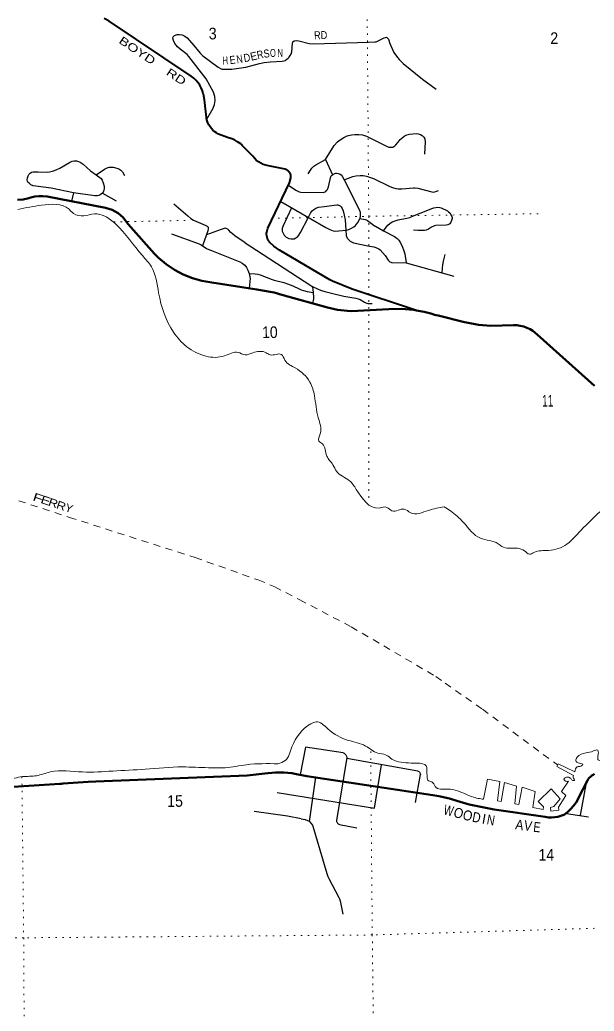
# Model space of a CAD drawing. Header units: feet. Extents: x -3 to 248627, y 0 to 184934.
# Drawn here: x 229770 to 238376, y 121073 to 135942 of the extents above; entities that cross this region are included whole.
import ezdxf
from ezdxf.enums import TextEntityAlignment as Align

# ---------------------------------------------------------------- set-up
doc = ezdxf.new("R2010")
doc.units = ezdxf.units.FT
doc.header["$LTSCALE"] = 70
doc.linetypes.add('DOTTED', pattern=[1.5, 0.3, -1.2])
doc.linetypes.add('SHORT_DASHED', pattern=[2.7, 1.5, -1.2])
for name, color, linetype, lineweight in [('16', 7, 'Continuous', 25), ('20', 7, 'Continuous', 70), ('23', 7, 'Continuous', 70), ('26', 7, 'Continuous', 40), ('27', 7, 'Continuous', 35), ('29', 7, 'Continuous', 25), ('30', 7, 'Continuous', 35), ('33', 7, 'SHORT_DASHED', 13), ('39', 7, 'Continuous', 13), ('7', 7, 'DOTTED', 13)]:
    doc.layers.add(name, color=color, linetype=linetype, lineweight=lineweight)

msp = doc.modelspace()

# ---------------------------------------------------------------- linework, layer by layer
at = {"layer": '20'}
msp.add_lwpolyline([(229436.48, 124423.03), (230367.67, 124482.67), (230392.67, 124484.27), (230417.67, 124486.1), (230791.78, 124513.53), (230908, 124516.08), (233175.3, 124610.09), (233486.8, 124641.45), (233605.54, 124654.04), (233724.95, 124654.15), (233843.71, 124641.78), (233915.78, 124628.04), (234072.05, 124599.15), (235957.97, 124314.5), (236051.2, 124297.44), (236211.1, 124261.67), (236316.61, 124228.11), (236501.14, 124174.7), (236879.26, 124096.71), (237644.37, 123985.59), (237691.22, 123978.89), (237738.51, 123977.12), (237785.72, 123980.3), (237832.35, 123988.4), (237877.87, 124001.32), (237921.79, 124018.94), (237933.55, 124024.59), (237983.21, 124062.71), (238028.61, 124105.81), (238069.26, 124153.42), (238104.71, 124205.02), (238134.57, 124260.04), (238139.85, 124271.41), (238274.5, 124531.25), (238287.68, 124552.28), (238302.99, 124571.82), (238320.25, 124589.65), (238339.29, 124605.57), (238359.88, 124619.42), (238381.81, 124631.04)], dxfattribs=at)
at = {"layer": '23'}
for points in [[(235712.18, 131583.06), (235672.74, 131590.18), (235486.58, 131605.29), (235299.86, 131600.86), (234741.11, 131573.75), (234679.72, 131576.1), (234528.05, 131593.1), (234378.99, 131625.86), (233697.46, 131818.73), (233581.82, 131850.26), (233374.44, 131888.87), (233322.06, 131897.35), (232644.84, 132000.83), (232498.28, 132026.41), (232355.2, 132067.16), (232217.17, 132122.64), (232085.69, 132192.25), (231962.2, 132275.22), (231848.07, 132370.65), (231787.89, 132429.99), (231395.86, 132879.06), (231311.47, 132979.75), (231281.54, 133008.4), (231241.52, 133040.02), (231198.41, 133067.28), (231152.68, 133089.89), (231104.85, 133107.6), (231055.42, 133120.2), (230181.31, 133289.66), (230175.48, 133290.58), (230115.69, 133296.49), (230055.6, 133296.11), (229995.89, 133289.45), (229937.2, 133276.59), (229903.44, 133266.7), (229820.91, 133249.03), (229737, 133240.09)], [(238383.18, 130453.56), (237524.57, 131223.51), (237457.17, 131276.07), (237416.1, 131301.27), (237369.37, 131323.8), (237320.55, 131341.32), (237270.16, 131353.64), (237218.76, 131360.63), (237166.91, 131362.2), (236829.98, 131353.17), (236645.17, 131367.74), (236462.9, 131401.54), (236433.36, 131408.9), (236036.43, 131505.75), (236011.22, 131511.9), (235986.43, 131519.15), (235956.56, 131527.87), (235931.13, 131535.31), (235906.56, 131541.77), (235831.08, 131561.62), (235712.18, 131583.06)]]:
    msp.add_lwpolyline(points, dxfattribs=at)
at = {"layer": '26'}
msp.add_lwpolyline([(235712.18, 131583.06), (235683.44, 131592.55), (234750.59, 131900.26), (234457.22, 132021.82), (234413.16, 132043.27), (233663.34, 132484.86), (233577.42, 132547.86), (233516.29, 132602.02), (233509.55, 132609.94), (233497.93, 132626.04), (233488.04, 132643.27), (233480.02, 132661.44), (233473.93, 132680.35), (233469.86, 132699.79), (233467.84, 132719.55), (233467.9, 132739.41), (233470.03, 132759.16), (233474.22, 132778.58), (233480.41, 132797.45), (233488.54, 132815.57), (233808.76, 133495.45), (233832.37, 133569.91), (233833.21, 133579.99), (233833.07, 133592.42), (233831.62, 133604.76), (233828.9, 133616.89), (233824.92, 133628.67), (233819.73, 133639.96), (233813.39, 133650.65), (233805.97, 133660.62), (233797.55, 133669.76), (233788.21, 133677.97), (233778.07, 133685.16), (233767.24, 133691.25), (233755.83, 133696.17), (233743.96, 133699.87), (233496.05, 133750.46), (233456.34, 133760.26), (233417.86, 133774.15), (233381.05, 133791.99), (233346.31, 133813.58), (233314.01, 133838.68), (233284.51, 133867.02), (233260.97, 133894.6), (233103.53, 134057.67), (233089.74, 134071.39), (233079.46, 134079.73), (233034.04, 134111.9), (232985.51, 134139.15), (232934.4, 134161.18), (232881.26, 134177.74), (232747.64, 134228.41), (232717.8, 134244.51), (232689.81, 134263.64), (232663.97, 134285.59), (232640.57, 134310.12), (232619.86, 134336.96), (232602.07, 134365.82), (232587.39, 134396.38), (232575.99, 134428.3), (232567.99, 134461.25), (232565.37, 134477.42), (232537.59, 134740.91), (232520.77, 134826.02), (232519.22, 134832.71), (232506.05, 134877.17), (232488.31, 134920.02), (232466.19, 134960.77), (232439.93, 134998.99), (232409.81, 135034.26), (232376.18, 135066.18), (232339.39, 135094.41), (231109.93, 135921.09), (231106.87, 135923.05), (231035.91, 135963)], dxfattribs=at)
at = {"layer": '29'}
for p, q in [((234349.71, 133846.22), (234455.47, 133617.49)), ((230573.15, 133344.78), (230544.65, 133222.02)), ((231010, 133343.06), (231211.5, 133229.2)), ((235560.8, 132295.41), (236272.89, 132096.23)), ((234668.46, 124876.15), (234515.51, 123932.6)), ((235732.84, 124674.96), (234668.66, 124862.03)), ((235701.67, 124203.84), (235772.35, 124623.55)), ((234109.89, 123915.27), (234207.66, 124580.41)), ((238249.41, 124474.61), (238165.42, 124011.62)), ((237960.99, 124039.29), (238294.15, 123989.77)), ((234561.45, 123870.42), (234818.66, 123821.8))]:
    msp.add_line(p, q, dxfattribs=at)
for points in [[(232572.29, 134449.35), (232669.35, 134614.78), (232688.59, 134669.13), (232696.51, 134732.54), (232693.11, 134789.17), (232673.88, 134854.84), (232560.71, 135054.14), (232302.71, 135391.59), (232275.54, 135421.02), (232171.44, 135502.56), (232130.7, 135536.54), (232092.22, 135584.09), (232071.85, 135629.38), (232062.8, 135665.63), (232067.33, 135688.26), (232087.7, 135708.66), (232126.17, 135719.97), (232164.65, 135719.98), (232203.12, 135715.44), (232243.86, 135697.33), (232275.54, 135670.15), (232375.13, 135556.91), (232470.18, 135439.14), (232510.92, 135400.65), (232741.77, 135230.79), (232775.72, 135210.41), (232798.96, 135201.68), (232823.25, 135199.08), (232945.46, 135203.61), (233158.21, 135230.79), (233361.9, 135285.14), (233433.2, 135301.01), (233524.86, 135312.32), (233701.39, 135321.38), (233726.13, 135326.74), (233747.47, 135332.84), (233771.86, 135349.11), (233791.92, 135366.67), (233804.37, 135382.54), (233822.48, 135407.45), (233835.87, 135427.4), (233846.24, 135461.79), (233855.29, 135593.14), (233863.22, 135613.54), (233882.45, 135624.85), (233913.01, 135629.39), (233950.35, 135624.85), (234104.25, 135584.09), (234168.75, 135579.57), (234995.96, 135606.73), (235089.9, 135611.29), (235109.7, 135613.55), (235131.76, 135620.32), (235231.34, 135670.15), (235248.89, 135678.1), (235263.61, 135679.23), (235275.48, 135672.44), (235281.13, 135665.62), (235293.59, 135649.79), (235312.82, 135588.62), (235375.07, 135450.49), (235412.4, 135398.38), (235454.28, 135346.31), (235516.51, 135285.14), (235806.21, 135049.61), (236008.82, 134899.09)], [(234349.71, 133846.22), (234482.86, 134056.56), (234532.65, 134110.91), (234568.86, 134142.62), (234623.18, 134176.59), (234677.5, 134201.5), (234740.88, 134217.36), (234790.67, 134221.89), (234849.51, 134221.89), (234906.1, 134215.09), (234964.94, 134196.97), (235265.96, 134045.23), (235297.65, 134033.91), (235331.6, 134029.38), (235358.76, 134033.91), (235374.04, 134040.7), (235390.44, 134049.76), (235405.73, 134065.61), (235440.23, 134108.65), (235469.1, 134144.88), (235496.82, 134167.53), (235531.34, 134194.7), (235571.51, 134215.09), (235610.56, 134226.41), (235707.3, 134235.47), (235740.7, 134233.2), (235775.78, 134220.75), (235799.54, 134204.9), (235822.73, 134181.12), (235836.89, 134155.07), (235843.1, 134113.18), (235833.48, 133924.62)], [(230573.15, 133344.78), (230237.5, 133414.49), (229968.17, 133452.99), (229934.8, 133465.45), (229913.85, 133484.7), (229891.79, 133508.48), (229886.14, 133520.94), (229882.17, 133543.58), (229882.74, 133574.16), (229893.48, 133602.46), (229905.37, 133621.72), (229922.91, 133640.96), (229944.98, 133656.82), (229970.44, 133663.61), (230045.12, 133663.61), (230185.45, 133659.08), (230216.57, 133662.49), (230258.44, 133670.41), (230290.13, 133681.74), (230325.77, 133695.32), (230368.21, 133715.71), (230513.62, 133804.03), (230553.8, 133819.89), (230586.04, 133824.41), (230619.43, 133824.42), (230649.41, 133817.62), (230673.75, 133805.17), (230717.31, 133774.59), (230828.21, 133677.2), (230913.77, 133615.97)], [(234092.88, 133632.73), (234123.55, 133687.4), (234147.88, 133719.11), (234173.34, 133745.16), (234206.73, 133768.94), (234349.71, 133846.22)], [(230913.77, 133615.97), (231036.99, 133699.84), (231079.43, 133721.36), (231109.41, 133731.54), (231138.28, 133733.82), (231170.52, 133729.28), (231222.02, 133716.83), (231252, 133704.36), (231281.99, 133686.26), (231306.32, 133661.33), (231337.02, 133606.1)], [(230913.77, 133615.97), (230988.9, 133563.96), (231005.32, 133536.79), (231018.33, 133498.29), (231032.48, 133446.2), (231034.17, 133407.7), (231029.08, 133386.19), (231017.77, 133359.01), (231010, 133343.06)], [(233796.78, 133463.16), (233906.31, 133388.46), (233937.43, 133371.48), (233956.67, 133363.55), (233983.26, 133359.02), (234315.96, 133352.22), (234331.25, 133354.49), (234343.7, 133360.15), (234356.14, 133368.08), (234368.02, 133379.4), (234379.91, 133397.52), (234397.44, 133436.02), (234431.39, 133590.03), (234435.36, 133601.36), (234442.71, 133608.14), (234455.47, 133617.49)], [(234455.47, 133617.49), (234492.51, 133637.6), (234504.39, 133641), (234516.84, 133642.14), (234542.31, 133637.6), (234568.9, 133628.55), (234583.05, 133617.22), (234600.59, 133596.84), (234632.52, 133544.12)], [(234632.52, 133544.12), (234758.76, 133593.47), (234804.02, 133602.53), (234869.66, 133607.06), (234914.93, 133607.06), (234966.98, 133598), (235071.1, 133559.5), (235313.27, 133439.47), (235354.01, 133425.88), (235406.07, 133412.29), (235440.02, 133407.76), (235492.07, 133405.49), (235670.88, 133423.61), (235688.98, 133423.61), (235734.25, 133416.82), (235942.48, 133360.2), (235969.64, 133357.93), (236005.85, 133364.73), (236044.81, 133381.31)], [(234632.52, 133544.12), (234854.64, 133098.58), (234868.23, 133055.56), (234870.49, 133026.1), (234870.49, 132997.8), (234864.89, 132959.96)], [(231010, 133343.06), (230973.06, 133314.84), (230954.4, 133306.92), (230930.06, 133301.25), (230912.53, 133300.13), (230891.58, 133301.25), (230573.15, 133344.78)], [(232078.55, 133181.53), (232287.46, 133000.07), (232334.42, 132961.57), (232373.46, 132938.92), (232547.74, 132864.18), (232576.59, 132848.33), (232583.38, 132841.53), (232590.74, 132830.21), (232594.7, 132822.28), (232594.7, 132807.56), (232588.47, 132775.86), (232509.26, 132553.91)], [(233681.84, 133215.31), (234355.02, 132826.79), (234417.83, 132796.22), (234465.92, 132779.23), (234500.44, 132773.57), (234551.93, 132774.7), (234656.39, 132785.34)], [(233843.17, 133120.48), (233709.4, 132841.53), (233700.91, 132810.96), (233702.61, 132773.59), (233714.49, 132741.88), (233732.04, 132712.44), (233762.02, 132684.13), (233802.2, 132662.61), (233837.84, 132654.69), (233879.15, 132658.08), (233908.01, 132669.41), (233935.74, 132692.05), (233953.27, 132713.57), (233974.21, 132750.94), (234091.9, 132972.89)], [(234091.9, 132972.89), (234130.38, 133052.17), (234150.75, 133075.95), (234176.78, 133098.6), (234205.07, 133116.72), (234245.81, 133130.3), (234328.42, 133143.89), (234518.54, 133164.28), (234534.38, 133164.28), (234547.96, 133160.88), (234568.33, 133150.69), (234586.44, 133135.97), (234601.15, 133113.32), (234615.86, 133075.95), (234631.71, 133010.27), (234643.02, 132941.19), (234656.39, 132785.34)], [(235221.1, 132778.42), (235284.98, 132861.93), (235313.85, 132889.11), (235348.36, 132909.49), (235381.75, 132923.08), (235441.15, 132941.2), (235570.16, 132966.11), (235612.61, 132978.57), (235681.07, 133004.62), (235859.87, 133077.09), (235944.19, 133111.06), (235975.3, 133120.12), (236032.46, 133130.31), (236064.71, 133128.05), (236082.82, 133123.52), (236086.2, 133122.39), (236179, 133077.09), (236195.98, 133063.5), (236211.83, 133045.38), (236242.37, 132993.29), (236248.04, 132976.3), (236246.91, 132962.72), (236240.11, 132929.88), (236225.41, 132894.77), (236215.22, 132883.45), (236206.16, 132877.79), (236185.8, 132867.59), (236156.36, 132861.93), (236003.6, 132857.4), (235982.09, 132852.87), (235941.35, 132832.49), (235893.82, 132803.05), (235859.88, 132788.32), (235832.71, 132782.66), (235737.65, 132782.66), (235668.53, 132788.99)], [(234656.39, 132785.34), (234679.24, 132789.43), (234701.87, 132797.35), (234742.61, 132816.6), (234776.56, 132835.85), (234801.46, 132857.37), (234817.3, 132874.36), (234842.2, 132907.2), (234864.89, 132959.96)], [(234864.89, 132959.96), (234943.78, 132945.73), (234960.18, 132941.2), (234977.73, 132932.14), (235039.4, 132889.11), (235086.93, 132852.87), (235098.82, 132844.94), (235221.1, 132778.42)], [(233147.52, 132598.49), (232991.35, 132703.37), (232954.57, 132730.54), (232932.5, 132753.19), (232897.99, 132793.96), (232887.23, 132803.02), (232864.04, 132812.08), (232847.06, 132814.34), (232832.92, 132812.08), (232785.39, 132798.49), (232569.07, 132717.69)], [(234656.39, 132785.34), (234661.14, 132704.52), (234674.15, 132668.29), (234692.82, 132645.64), (234718.29, 132621.86), (234749.4, 132604.87), (234769.21, 132596.95), (234984.79, 132550.52), (235075.32, 132534.66), (235106.44, 132526.74), (235126.81, 132517.68), (235148.32, 132506.35), (235170.38, 132489.37), (235242.81, 132405.57), (235290.34, 132335.36), (235305.05, 132320.65), (235314.39, 132313.28), (235327.4, 132307.05), (235337.59, 132303.66), (235351.45, 132301.39), (235560.8, 132295.41)], [(235221.1, 132778.42), (235385.69, 132689.81), (235423.05, 132662.63), (235449.06, 132635.45), (235475.1, 132595.82), (235505.65, 132533.53), (235521.5, 132492.77), (235537.33, 132429.35), (235560.8, 132295.41)], [(232042.73, 132731.35), (232458.9, 132581.08), (232486.63, 132567.48), (232509.26, 132553.91)], [(232509.26, 132553.91), (232563.01, 132515.4), (232578.29, 132506.33), (232639.96, 132481.43), (233065.46, 132313.83), (233102.81, 132292.31), (233140.15, 132259.48), (233166.18, 132226.63), (233187.68, 132189.27), (233207.96, 132137.04)], [(233147.52, 132598.49), (233215.92, 132551.09), (234129.15, 131955.66), (234145.05, 131946.6)], [(236097.81, 132146.36), (236101.49, 132215.32), (236108.28, 132265.15), (236119.6, 132319.5), (236144.5, 132422.55)], [(233207.96, 132137.04), (233219.36, 132062.44), (233217.67, 132017.14), (233206.8, 131918.06)], [(233207.96, 132137.04), (233295.76, 132131.51), (233335.37, 132125.85), (233373.84, 132114.53), (233463.24, 132079.42), (233552.64, 132048.85), (233583.19, 132038.66), (233724.65, 132003.55), (233783.49, 131984.3), (233862.71, 131951.46), (233954.37, 131906.17), (233984.93, 131892.58), (234018.88, 131880.12), (234076.59, 131865.4), (234164.22, 131852.51)], [(234145.05, 131946.6), (234150.71, 131937.88), (234155.24, 131925.42), (234159.76, 131895.98), (234164.29, 131851.81), (234168.82, 131778.21), (234168.82, 131758.96), (234164.29, 131732.91), (234155.24, 131691.01)], [(234145.05, 131946.6), (234249.17, 131898.24), (234290.47, 131882.39), (234342.52, 131866.53), (234441.54, 131843.89), (234627.13, 131796.33), (234805.93, 131766.88), (234841.58, 131758.96), (234871.57, 131746.5), (234934.94, 131708), (234957, 131695.54), (234984.73, 131687.62), (235047.78, 131684.93)], [(234616.23, 124945.89), (234050.98, 125034.06), (233972.36, 124622.31)], [(234616.23, 124945.89), (234628.22, 124941.68), (234638.4, 124932.62), (234653.12, 124915.63), (234663.3, 124897.51), (234668.46, 124876.15)], [(233624.32, 124350.57), (235083.47, 124117.45), (235191.06, 124769.22)], [(235732.84, 124674.96), (235740.46, 124672.71), (235748.38, 124667.62), (235760.26, 124655.72), (235769.88, 124639.87), (235772.35, 124623.55)], [(233987.55, 123959.5), (233782.52, 123998.03), (233279.87, 124065.21)], [(233987.55, 123959.5), (234045.91, 123945.64), (234080.43, 123933.19), (234104.2, 123920.73), (234132.49, 123893.55), (234154.56, 123864.1), (234161.92, 123847.11), (234369.6, 123139.29), (234387.72, 123090.6), (234399.03, 123062.27), (234550.69, 122779.14), (234559.18, 122758.77), (234568.8, 122727.05), (234611.8, 122527.72)], [(234515.51, 123932.6), (234516.18, 123919.59), (234519, 123911.1), (234529.19, 123894.67), (234541.64, 123881.08), (234550.13, 123875.42), (234561.45, 123870.42)]]:
    msp.add_lwpolyline(points, dxfattribs=at)
at = {"layer": '33'}
msp.add_lwpolyline([(216266.24, 134266.84), (217720.48, 133714.33), (218160.65, 133526.47), (220314.28, 132458.71), (220755.46, 132256.49), (221100.06, 132089.85), (223213.29, 131229.36), (225541.12, 130276.39), (226037.88, 130075.67), (227743.32, 129448.97), (229394.79, 128845.9), (230514.9, 128479.37), (232396.55, 127877.77), (233341.83, 127539.88), (233590.14, 127437.82), (233964.84, 127243.05), (234737.05, 126838.14), (236005.7, 126090.99), (236144.47, 125991.97), (236704.17, 125600.8), (237825.02, 124765.73)], dxfattribs=at)
at = {"layer": '39'}
for points in [[(238087.07, 124661.57), (237836.27, 124783.19), (237819.32, 124744.58), (238067.9, 124605.23)], [(236718.46, 124251.14), (236776.55, 124554.45), (236964.44, 124518.92), (236928.36, 124226.01), (236983.5, 124216.44), (237031.17, 124501.76), (237211.29, 124445.94), (237186.87, 124183.46), (237249.52, 124170.27), (237298.12, 124433.11), (237490.5, 124365.39), (237457.67, 124126.97), (237613.24, 124097.01), (237618.7, 124137.42), (237536.97, 124216.86), (237733.71, 124405.28), (237868.78, 124260.08), (237773.78, 124141.73), (237723.62, 124126.87), (237728.44, 124072.5), (237847.11, 124086.35), (237844.43, 124132.69), (237952.72, 124307.7), (237889.37, 124369.27), (237991.91, 124524.02)]]:
    msp.add_lwpolyline(points, dxfattribs=at)
for points in [[(229739.21, 133096.88), (229921.39, 133133.51), (230094.25, 133162.27), (230508.18, 133099.84), (230575.59, 133036.31), (230731.22, 133002.32), (230889.97, 133030.88), (231041.57, 132996.82), (231206.48, 132878.28), (231608.22, 132404.33), (231741.56, 132238.94), (231850, 131845.34), (232074.05, 131257.86), (232272.64, 131039), (232560.8, 130896.06), (232838.76, 130902.19), (233039.5, 130953.55), (233146.81, 130916.83), (233259.21, 130946.72), (233462.69, 130947.71), (233521.57, 130916.32), (233688.7, 130922.82), (233742.33, 130836.91), (233897.14, 130720.23), (234117.8, 130507.75), (234185.22, 130303.08), (234240.29, 129977.24), (234272.04, 129731.71), (234251.45, 129622.53), (234304.44, 129580.97), (234369.53, 129398.44), (234462.06, 129268.75), (234515.86, 129170.74), (234709.32, 129028.42), (234811.93, 128898.88), (235152.43, 128619.6), (235271.16, 128629.42), (235346.47, 128576.1), (235531.45, 128603.03), (235620.86, 128549.91), (235894.38, 128584.2), (236129.37, 128636.06)], [(216301.8, 130561.74), (216612.79, 130539.31), (217132.83, 130383.67), (217466.83, 130275.7), (217646.75, 130234), (217926.86, 130230.07), (218209.46, 130193.92), (218485.01, 130087.1), (218697.1, 130049.9), (218777.73, 129907.94), (218823.22, 129686.81), (218913.34, 129585.31), (218936.37, 129525.16), (218997.21, 129497.83), (219108.29, 129479.31), (219155.49, 129419.51), (219249.45, 129191.04), (219406.24, 128937.28), (219587.26, 128818.97), (219679.65, 128699.36), (219914.59, 128474.98), (220056.81, 128392.4), (220165.27, 128416.18), (220291.97, 128432.17), (220562.18, 128276.87), (220674.31, 128185.78), (220879.27, 128083.96), (221238.17, 127925.94), (221298.54, 127930.87), (221374.8, 127952.16), (221540.73, 127902.18), (221713.46, 127799.89), (222065.5, 127559.1), (222104.06, 127539.5), (222168.14, 127566.66), (222302.46, 127473.88), (222532.17, 127332.1), (222573.36, 127270.2), (222604.54, 127204.12), (222785.51, 127228.98), (223211.75, 127430.87), (223409.57, 127544.69), (223548.74, 127534.65), (223828.44, 127419.82), (224152.62, 127293.55), (224295.35, 127176.69), (224481.12, 127008.05), (224615.24, 126929.38), (224767.41, 126715.88), (224982.88, 126583.97), (225036.18, 126520.23), (225099.38, 126329.61), (225192.97, 126266.47), (225245.14, 126281.36), (225362.32, 126258.9), (225383.31, 126200.73), (225510.76, 126164.31), (225575.31, 126159.21), (225679.97, 126166.81), (225717.39, 126086.71), (225906.79, 125946.35), (226508.46, 125719.33), (226846.43, 125615.44), (226884.44, 125634.15), (226983.09, 125639.64), (227034, 125602.08), (227133.05, 125579.35), (227293.53, 125628.1), (227434.42, 125638.25), (227543.69, 125605.58), (227574.14, 125589.9), (227693.4, 125563.44), (227758.82, 125497.87), (227756.21, 125399.03), (227834.65, 125269.12), (228022.06, 125126.72), (228145.52, 125088.21), (228297.82, 125005.78), (228502.17, 124946.29), (228737.61, 124826.78), (228905.59, 124774.82), (228992.15, 124780.13), (229008.7, 124750.13), (229025.31, 124716.1), (229105.47, 124728.01), (229573.5, 124564.91), (229811.67, 124590.32), (230020.43, 124603.65), (230224.74, 124661.39), (230710.48, 124660.36), (231161.58, 124675.09), (231648.77, 124702.46), (232206.37, 124736.91), (232403.01, 124730.69)], [(236129.37, 128636.06), (236222.93, 128574.94), (236416.79, 128404.4), (236672.08, 128166.21), (236939.22, 128083.46), (236992.18, 128043.91), (237226.31, 128015.11), (237333.65, 127976.37), (237408.94, 127925.06), (237471.01, 127952.19), (237694.23, 127981.7), (237964.86, 128076.44), (238213.19, 128320.06), (238278.38, 128380.91)], [(238278.38, 128380.91), (238487.54, 128576.16), (238696.05, 128647.8), (238902.36, 128592.37), (239073.14, 128625.14), (239100.82, 128661.85), (239324.18, 128681.28), (239578.92, 128620.52), (239744.74, 128578.61), (239834.8, 128481.14), (239943.97, 128315.4), (240131.23, 128043.94), (240258.25, 128037.76), (240333.08, 128018.7), (240384.45, 127948.89), (240461.41, 127921.8), (240567.72, 127814.48), (240692.34, 127695.34), (240725.33, 127643.41), (240769.64, 127644.06), (240862.21, 127512.35), (241141.48, 127147.49), (241227.22, 127070.12), (241421.38, 126879.42), (241568.8, 126716.26), (241712.37, 126680.07), (241866.19, 126631.93), (241948.49, 126653.31), (242022.14, 126575.76), (242047.74, 126616.47), (242140.17, 126633.97), (242201.71, 126558.26), (242333.63, 126491.65), (242421.58, 126400.2), (242441.4, 126283.54), (242466.82, 126197.21), (242519.98, 126143.56), (242592.19, 126062.81)], [(238087.07, 124661.57), (238119.82, 124735.62), (238159.99, 124744.28), (238207.96, 124771.2), (238157.31, 124790.61), (238100.29, 124832.11), (238119.74, 124880.79), (238249.77, 124945.22), (238366.2, 124975.17), (238430.51, 124986.2), (238439.15, 124946.01), (238429.95, 124885.38), (238438.65, 124841.15), (238481.16, 124827.66), (238549.93, 124808.51), (238582.14, 124811.01), (238593.79, 124841.42), (238623.45, 124880.17), (238656.61, 124816.14), (238721.42, 124792.9), (238763.66, 124797.56), (238762.24, 124896.34), (238790.85, 125007.66), (238836.86, 125030.52), (238852.3, 124938), (238865.81, 124839.4), (238905.02, 124775.45), (238981.85, 124756.43), (239096.61, 124762.16), (239143.15, 124748.73), (239211.17, 124782), (239261.01, 124819.03), (239319.54, 124811.83), (239382.22, 124796.62), (239530.18, 124875.43), (239638.02, 124941.55), (239799.26, 124937.88), (239911.48, 124979.87), (240198.52, 125054.69), (240302.13, 125134.86), (240414.41, 125172.81), (240581.4, 125189.39), (240839.12, 125201.27), (240889.34, 125212.09), (240941.62, 125218.92), (241010.35, 125203.8), (241012.74, 125177.62), (241162.09, 125159.67), (241331.88, 125121.85), (241456.25, 125159.98), (241469.71, 125204.54), (241567.83, 125246.32), (241623.04, 125329.81), (241621.3, 125450.76), (241697.62, 125607.15), (241782.32, 125741.48)], [(233638.21, 124784.29), (233744.33, 124830.22), (233848.16, 125035.41), (234131.27, 125382.37), (234209.39, 125413.77), (234386.21, 125307.51), (234690.93, 125134.57), (234952.06, 125049.71), (235132.91, 124943.5), (235252.13, 124919.05), (235325.41, 124867.71), (235410.65, 124824.61), (235721.38, 124792.91), (235861.02, 124750.62), (235870.5, 124651.95), (235875.72, 124569.36), (235884.27, 124535.21), (235945.05, 124511.91), (235992.4, 124442.04), (236186.36, 124404.58), (236453.42, 124327.87), (236639.7, 124264.09), (236718.46, 124251.14)], [(232403.01, 124730.69), (232597.42, 124724.55), (232847.26, 124724.21), (233166.96, 124769.26), (233638.21, 124784.29)], [(237991.91, 124524.02), (237947.59, 124523.37), (237923.01, 124551.24), (237980.99, 124582.34), (238025.63, 124560.82), (238056.25, 124533.04), (238080.42, 124533.4), (238061.63, 124579.5), (238067.9, 124605.23)]]:
    msp.add_spline(points, degree=3, dxfattribs=at)
at = {"layer": '7'}
msp.add_line((231175.66, 132909.64), (232271.98, 132934.07), dxfattribs=at)
for points in [[(234952.01, 138880.8), (234959.04, 138256.93), (234998.66, 132994.83), (235001.37, 128721.76)], [(233641.91, 132964.6), (234998.66, 132994.83), (237601.19, 133034.31)], [(235285.63, 101629.9), (235231.6, 106364.26), (235172.07, 111609.94), (235117.22, 116950.44), (235051.35, 122216.19), (235027.26, 125007.22)], [(229801.09, 124589.37), (229827.6, 122173.24), (229856.86, 116931.15), (229886.49, 111662.86), (229921.59, 106434.97), (229968.91, 101058.05), (229978.21, 99573.66)], [(244357.3, 122323.15), (240378.19, 122375.59), (235051.35, 122216.19), (229827.6, 122173.24), (224435.93, 122178.21), (219095.73, 122107.33), (216383.84, 122079.31)]]:
    msp.add_lwpolyline(points, dxfattribs=at)

# ---------------------------------------------------------------- texts
at = {"layer": '16'}
for s, rotation, width, p in [('W', 347.237, 0.75, (236180.45, 124009.91)), ('O', 343.825, 0.9, (236324.63, 123972.8)), ('O', 345.226, 0.9, (236462.98, 123935.52)), ('D', 348.985, 0.85, (236599.9, 123905.43)), ('N', 350.027, 0.8, (236816.76, 123865.96)), ('A', 351.027, 0.9, (237247.68, 123794.54)), ('V', 351.027, 0.9, (237373.97, 123781.12)), ('E', 353.66, 0.8, (237511.66, 123759.03))]:
    msp.add_text(s, height=150, rotation=rotation, dxfattribs=dict(at, width=width)).set_placement(p, align=Align.CENTER)
msp.add_text('I', height=150, rotation=350.027, dxfattribs=at).set_placement((236713.81, 123884.19), align=Align.CENTER)
at = {"layer": '27', "width": 1.35}
msp.add_text('BOYD    RD', height=120, rotation=326.083, dxfattribs=at).set_placement((231242.28, 135603.14))
at = {"layer": '30'}
for s, rotation, width, p in [('RD', 1.881, 0.85, (234279.77, 135651.86)), ('E', 12.94, 0.95, (233287.7, 135338.2)), ('R', 12.548, 0.85, (233383.89, 135361.86)), ('S', 7.034, 0.85, (233474.4, 135376.63)), ('O', 2.938, 0.7, (233565.98, 135384.81)), ('N', 1.764, 0.65, (233674.12, 135384.62)), ('H', 3.592, 0.65, (232852.15, 135272.43)), ('E', 6.123, 0.8, (232963.25, 135281.58)), ('N', 9.28, 0.8, (233071.67, 135294.85)), ('D', 10.28, 0.85, (233183.4, 135314.66))]:
    msp.add_text(s, height=120, rotation=rotation, dxfattribs=dict(at, width=width)).set_placement(p, align=Align.CENTER)
at = {"layer": '33'}
for s, width, p in [('F', 1.5, (230022.77, 128714.53)), ('E', 1.35, (230139.73, 128675.8)), ('R', 1.2, (230252.19, 128637.82)), ('R', 1.2, (230371.43, 128596.82)), ('Y', 1.05, (230487.68, 128559.9))]:
    msp.add_text(s, height=120, rotation=341.339, dxfattribs=dict(at, width=width)).set_placement(p, align=Align.CENTER)
at = {"layer": '7'}
for s, width, p in [('3', 0.9, (232603.1, 135647.22)), ('2', 0.9, (237721.05, 135578.57)), ('10', 0.9, (233400.69, 131166.77)), ('11', 0.65, (237596.68, 130138.79)), ('15', 0.9, (231980.12, 124134.99)), ('14', 0.9, (237544.12, 123328.86))]:
    msp.add_text(s, height=175, rotation=0.847, dxfattribs=dict(at, width=width)).set_placement(p)

doc.saveas('drawing.dxf')
